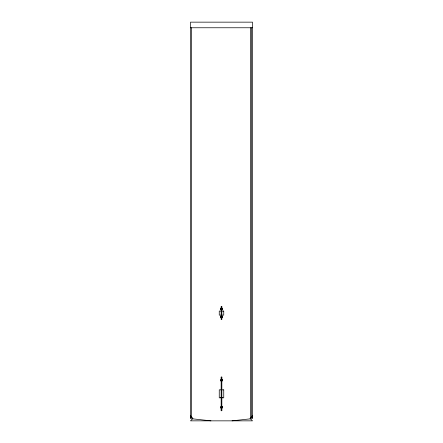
<?xml version="1.0" encoding="UTF-8"?>
<svg xmlns="http://www.w3.org/2000/svg" width="443" height="443" viewBox="0 0 443 443"><rect width="100%" height="100%" fill="white"/><g stroke="black" fill="none" stroke-linecap="round" stroke-linejoin="round"><path stroke-width="0.66" d="M220.775 309.38L221.068 308.262M252.499 415.235L251.879 416.785L250.489 417.483L250.489 27.765M192.943 418.408L190.501 420.85L252.499 420.85L250.057 418.408M232.054 420.85L252.499 418.602L252.499 22.15L190.501 22.15L190.501 418.602L210.946 420.85M190.501 27.765L252.499 27.765M221.162 307.038L221.838 307.038M221.162 308.145L221.838 308.145M221.162 317.808L221.838 317.808M221.162 318.916L221.838 318.916M221.162 377.508L221.838 377.508M221.162 378.621L221.838 378.621M220.487 397.604L222.513 397.604M221.162 409.171L221.838 409.171M221.162 410.279L221.838 410.279M190.501 417.483L192.511 417.483L191.121 416.785L190.501 415.235M250.489 417.483L252.499 417.483M251.408 27.765L251.408 417.483M222.059 308.262L222.059 309.38M222.059 316.236L222.059 317.354M222.059 379.745L222.059 380.869M222.059 406.812L222.059 407.937M220.941 308.262L220.941 309.38M220.941 316.236L220.941 317.354M220.941 379.745L220.941 380.869M220.941 406.812L220.941 407.937M191.592 27.765L191.592 417.483M221.838 306.573L221.162 306.573L221.162 319.375L221.838 319.375L221.838 306.573M222.513 308.262L220.487 308.262L220.487 309.38L222.513 309.38L222.513 308.262M223.748 311.069L219.252 311.069L219.252 315.111L223.748 315.111L223.748 311.069M222.513 316.236L220.487 316.236L220.487 317.354L222.513 317.354L222.513 316.236M221.838 377.048L221.162 377.048L221.162 410.744L221.838 410.744L221.838 377.048M222.513 379.745L220.487 379.745L220.487 380.869L222.513 380.869L222.513 379.745M223.748 389.851L219.252 389.851L219.252 397.825L223.748 397.825L223.748 389.851M222.513 406.812L220.487 406.812L220.487 407.937L222.513 407.937L222.513 406.812"/></g></svg>
